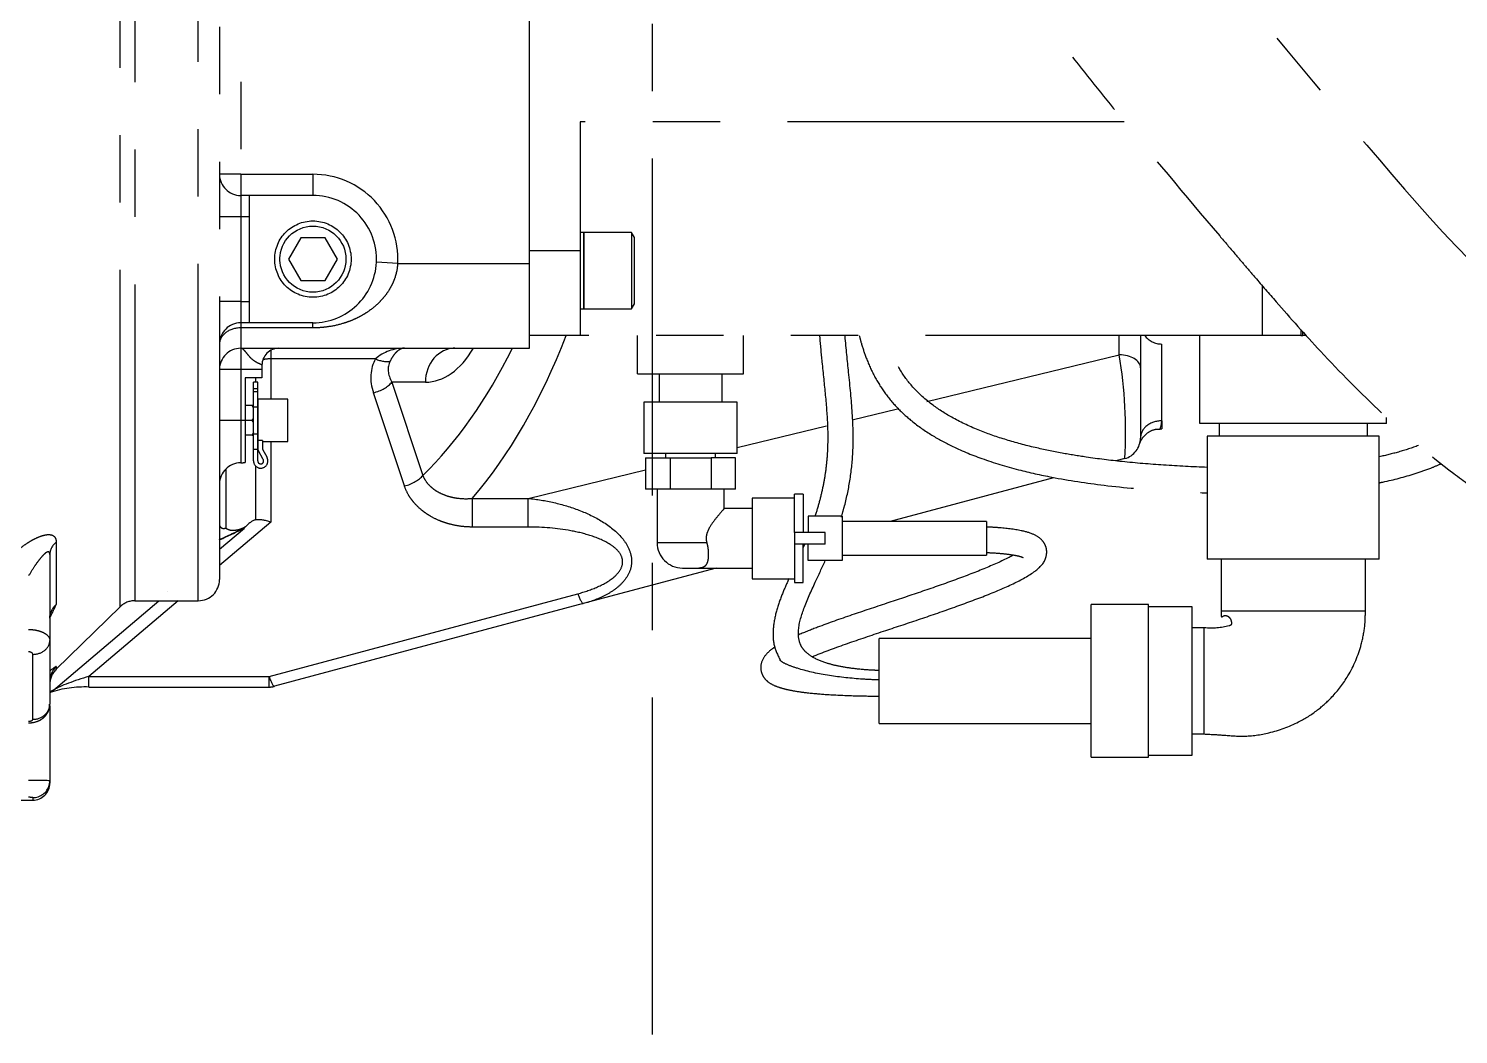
# Model space of a CAD drawing. Extents: x -2384 to 29887, y -2542 to 22350.
# Drawn here: x 816.3 to 1153.2, y 2486.9 to 2723.9 of the extents above; entities that cross this region are included whole.
import ezdxf

# ---------------------------------------------------------------- set-up
doc = ezdxf.new("R2010")
doc.units = 0
doc.header["$LTSCALE"] = 63.5
doc.header["$MEASUREMENT"] = 0
doc.linetypes.add('CENTER', pattern=[2, 1.25, -0.25, 0.25, -0.25])
doc.linetypes.add('PHANTOM', pattern=[2.5, 1.25, -0.25, 0.25, -0.25, 0.25, -0.25])
for name, color, linetype in [('2', 2, 'CENTER'), ('4', 6, 'PHANTOM'), ('Umbilical', 1, 'PHANTOM')]:
    doc.layers.add(name, color=color, linetype=linetype)

msp = doc.modelspace()

# ---------------------------------------------------------------- linework, layer by layer
at = {"layer": '2'}
msp.add_line((963.31, 2486.86), (963.31, 3405.82), dxfattribs=at)
msp.add_spline([(963.31, 3290.02), (964.39, 3200.28), (969.36, 3062.17), (998.08, 2915.35), (1082.35, 2757.15), (1131.67, 2696.37), (1183.41, 2646.22), (1227.74, 2628.93), (1257.81, 2628.78)], degree=3, dxfattribs=at)
at = {"layer": '4'}
for p, q in [((837.86, 2587.62), (837.86, 2823.18)), ((841.36, 2822.36), (841.36, 2589.05)), ((856.31, 2589.05), (856.31, 2822.36)), ((861.31, 2819.51), (861.31, 2594.05)), ((866.31, 2806.55), (866.31, 2689.55)), ((934.31, 2668.55), (934.31, 2806.55)), ((946.31, 2701.93), (946.31, 2671.55)), ((1074.5, 2701.93), (946.31, 2701.93)), ((866.31, 2689.55), (861.31, 2689.55)), ((866.31, 2689.55), (883.31, 2689.55)), ((866.31, 2689.55), (866.31, 2684.55)), ((883.31, 2689.55), (883.31, 2684.55)), ((868.31, 2684.55), (866.31, 2684.55)), ((866.31, 2684.55), (866.31, 2679.55)), ((868.31, 2684.55), (868.31, 2679.55)), ((883.31, 2684.55), (868.31, 2684.55)), ((866.31, 2679.55), (861.31, 2679.55)), ((868.31, 2679.55), (866.31, 2679.55)), ((866.31, 2679.55), (866.31, 2659.55)), ((868.31, 2679.55), (868.31, 2659.55)), ((947.11, 2675.84), (946.31, 2675.84)), ((947.11, 2657.84), (947.11, 2675.84)), ((947.11, 2675.84), (947.11, 2657.84)), ((958.41, 2675.84), (947.11, 2675.84)), ((958.41, 2675.84), (958.41, 2657.84)), ((959.11, 2674.62), (958.41, 2675.84)), ((880.43, 2674.55), (877.54, 2669.55)), ((886.2, 2674.55), (880.43, 2674.55)), ((889.09, 2669.55), (886.2, 2674.55)), ((959.11, 2659.05), (959.11, 2674.62)), ((877.54, 2669.55), (880.43, 2664.55)), ((886.2, 2664.55), (889.09, 2669.55)), ((903.29, 2668.55), (898.3, 2668.8)), ((903.29, 2668.55), (934.31, 2668.55)), ((934.31, 2671.55), (946.31, 2671.55)), ((934.31, 2648.55), (934.31, 2668.55)), ((946.31, 2671.55), (946.31, 2651.55)), ((880.43, 2664.55), (886.2, 2664.55)), ((1107.06, 2651.55), (1107.06, 2663.2)), ((866.31, 2659.55), (861.31, 2659.55)), ((866.31, 2659.55), (868.31, 2659.55)), ((866.31, 2659.55), (866.31, 2654.55)), ((868.31, 2659.55), (868.31, 2654.55)), ((958.41, 2657.84), (959.11, 2659.05)), ((946.31, 2657.84), (947.11, 2657.84)), ((947.11, 2657.84), (958.41, 2657.84)), ((868.31, 2654.55), (866.31, 2654.55)), ((866.31, 2654.55), (866.31, 2653.35)), ((883.31, 2653.35), (866.31, 2653.35)), ((866.31, 2653.35), (866.31, 2648.55)), ((883.31, 2654.55), (868.31, 2654.55)), ((883.31, 2653.35), (883.31, 2654.55)), ((946.31, 2651.55), (934.31, 2651.55)), ((1107.06, 2651.55), (946.31, 2651.55)), ((959.81, 2642.55), (959.81, 2651.55)), ((984.81, 2642.55), (984.81, 2651.55)), ((1073.31, 2647.01), (1073.31, 2651.55)), ((1078.31, 2651.55), (1078.31, 2643.92)), ((1092.31, 2630.85), (1092.31, 2651.55)), ((1116.06, 2651.55), (1107.06, 2651.55)), ((1116.06, 2652.94), (1116.06, 2651.55)), ((1116.06, 2651.55), (1116.56, 2651.55)), ((1116.56, 2651.55), (1116.56, 2652.39)), ((1117.33, 2651.55), (1116.56, 2651.55)), ((866.31, 2648.55), (934.31, 2648.55)), ((866.31, 2648.55), (866.31, 2643.55)), ((1083.31, 2631.44), (1083.31, 2649.55)), ((873.39, 2648.05), (873.39, 2646.05)), ((873.39, 2646.05), (873.39, 2636.55)), ((898.07, 2646.05), (873.39, 2646.05)), ((1027.97, 2635.99), (1073.31, 2647.01)), ((866.31, 2643.55), (861.31, 2643.55)), ((871.31, 2643.55), (866.31, 2643.55)), ((866.31, 2643.55), (866.31, 2631.55)), ((871.31, 2641.55), (867.31, 2641.55)), ((867.31, 2641.55), (867.31, 2631.55)), ((869.85, 2640.55), (869.85, 2641.55)), ((871.31, 2644.55), (871.31, 2643.55)), ((871.31, 2643.55), (871.31, 2641.55)), ((959.81, 2642.55), (984.81, 2642.55)), ((964.91, 2642.55), (964.91, 2635.85)), ((979.71, 2635.85), (979.71, 2642.55)), ((1078.31, 2643.92), (1078.31, 2627.38)), ((870.31, 2640.55), (869.31, 2640.55)), ((869.31, 2639.05), (869.31, 2640.55)), ((869.31, 2639.05), (870.31, 2639.05)), ((869.31, 2638.34), (869.31, 2639.05)), ((869.31, 2638.34), (870.31, 2638.34)), ((869.31, 2634.73), (869.31, 2638.34)), ((870.31, 2639.05), (870.31, 2640.55)), ((870.31, 2638.34), (870.31, 2639.05)), ((870.31, 2634.73), (870.31, 2638.34)), ((904.88, 2616.09), (897.56, 2638.05)), ((901.89, 2640.55), (909.21, 2618.59)), ((909.81, 2640.55), (901.89, 2640.55)), ((868.99, 2635.05), (867.31, 2635.05)), ((869.33, 2635.05), (868.99, 2635.05)), ((869.31, 2634.73), (870.31, 2634.73)), ((869.31, 2628.37), (869.31, 2634.73)), ((870.31, 2628.37), (870.31, 2634.73)), ((877.41, 2636.55), (870.41, 2636.55)), ((870.41, 2626.78), (870.41, 2636.55)), ((877.41, 2626.55), (877.41, 2636.55)), ((983.31, 2635.85), (961.31, 2635.85)), ((961.31, 2635.85), (961.31, 2623.75)), ((983.31, 2623.75), (983.31, 2635.85)), ((866.31, 2631.55), (861.31, 2631.55)), ((867.31, 2631.55), (866.31, 2631.55)), ((866.31, 2631.55), (866.31, 2621.55)), ((867.31, 2631.55), (867.31, 2621.65)), ((868.99, 2631.55), (867.31, 2631.55)), ((1010.36, 2631.71), (1021.06, 2634.31)), ((1083.31, 2631.44), (1083.31, 2629.55)), ((1136.31, 2630.85), (1136.31, 2632.26)), ((868.99, 2628.05), (867.31, 2628.05)), ((868.99, 2628.05), (869.33, 2628.05)), ((869.31, 2628.37), (870.31, 2628.37)), ((869.31, 2624.76), (869.31, 2628.37)), ((870.31, 2624.76), (870.31, 2628.37)), ((983.31, 2625.13), (1004.34, 2630.24)), ((1082.93, 2629.55), (1083.31, 2629.55)), ((1136.31, 2630.85), (1092.31, 2630.85)), ((1096.85, 2630.85), (1096.85, 2627.85)), ((1131.78, 2627.85), (1131.78, 2630.85)), ((869.31, 2624.76), (870.31, 2624.76)), ((869.31, 2621.98), (869.31, 2624.76)), ((870.31, 2621.98), (870.31, 2624.76)), ((871.41, 2626.78), (870.41, 2626.78)), ((870.41, 2624.55), (870.41, 2626.78)), ((871.62, 2622.31), (870.41, 2624.55)), ((871.41, 2626.78), (871.41, 2624.8)), ((871.41, 2626.55), (877.41, 2626.55)), ((871.41, 2624.8), (872.5, 2622.79)), ((873.39, 2626.55), (873.39, 2607.56)), ((1094.06, 2627.85), (1094.06, 2598.85)), ((1134.56, 2627.85), (1094.06, 2627.85)), ((1134.56, 2598.85), (1134.56, 2627.85)), ((983.31, 2623.75), (961.31, 2623.75)), ((961.71, 2622.75), (967.51, 2622.75)), ((961.71, 2622.75), (961.71, 2615.35)), ((966.41, 2623.75), (966.41, 2622.75)), ((967.51, 2622.75), (977.12, 2622.75)), ((967.51, 2622.75), (967.51, 2615.35)), ((982.91, 2622.75), (977.12, 2622.75)), ((977.12, 2622.75), (977.12, 2615.35)), ((978.21, 2622.75), (978.21, 2623.75)), ((982.91, 2615.35), (982.91, 2622.75)), ((1074.61, 2622.55), (1072.53, 2622)), ((862.78, 2620.08), (862.78, 2606.21)), ((869.85, 2608.11), (869.85, 2620.75)), ((934.07, 2613.16), (961.71, 2619.88)), ((1057.82, 2618.05), (1019.35, 2607.75)), ((967.51, 2615.35), (961.71, 2615.35)), ((964.41, 2615.35), (964.41, 2602.75)), ((977.12, 2615.35), (967.51, 2615.35)), ((982.91, 2615.35), (977.12, 2615.35)), ((980.21, 2610.75), (980.21, 2615.35)), ((920.85, 2613.16), (934.07, 2613.16)), ((920.85, 2613.16), (920.85, 2606.42)), ((934.07, 2606.42), (934.07, 2613.16)), ((986.81, 2613.25), (986.81, 2594.25)), ((996.81, 2613.25), (986.81, 2613.25)), ((998.81, 2614.15), (996.81, 2614.15)), ((996.81, 2605.15), (996.81, 2614.15)), ((998.81, 2614.15), (998.81, 2605.15)), ((986.81, 2610.75), (980.21, 2610.75)), ((1008.01, 2608.95), (1000.01, 2608.95)), ((1000.01, 2608.95), (1000.01, 2605.15)), ((1008.01, 2608.95), (1008.01, 2598.55)), ((1042.01, 2607.75), (1008.01, 2607.75)), ((1042.01, 2607.75), (1042.01, 2599.75)), ((873.39, 2607.56), (861.31, 2597.32)), ((861.31, 2601.21), (867.15, 2606.15)), ((867.3, 2606.39), (867.4, 2606.44)), ((934.07, 2606.42), (920.85, 2606.42)), ((996.81, 2605.15), (996.81, 2602.35)), ((1004.01, 2605.15), (996.81, 2605.15)), ((1004.01, 2602.35), (1004.01, 2605.15)), ((822.82, 2602.86), (822.82, 2588.18)), ((964.41, 2602.75), (976.11, 2602.75)), ((1004.01, 2602.35), (996.81, 2602.35)), ((996.81, 2602.35), (996.81, 2593.35)), ((998.81, 2593.35), (998.81, 2602.35)), ((1000.01, 2598.55), (1000.01, 2602.35)), ((821.31, 2599.94), (821.31, 2579.71)), ((1008.01, 2598.55), (1000.01, 2598.55)), ((1008.01, 2599.75), (1042.01, 2599.75)), ((1134.56, 2598.85), (1094.06, 2598.85)), ((1097.31, 2598.85), (1097.31, 2586.65)), ((1131.31, 2586.65), (1131.31, 2598.85)), ((978.3, 2596.75), (947.03, 2588.37)), ((970.41, 2596.75), (974.21, 2596.75)), ((974.21, 2596.75), (986.81, 2596.75)), ((986.81, 2594.25), (996.81, 2594.25)), ((996.81, 2593.35), (998.81, 2593.35)), ((822.17, 2568.01), (846.97, 2589.05)), ((822.82, 2572.89), (837.86, 2587.62)), ((851.56, 2589.05), (830.52, 2571.21)), ((841.36, 2589.05), (856.31, 2589.05)), ((872.98, 2571.21), (945.74, 2590.7)), ((947.03, 2588.37), (874.28, 2568.88)), ((1066.72, 2552.15), (1066.72, 2588.15)), ((1080.22, 2588.15), (1066.72, 2588.15)), ((1080.22, 2552.15), (1080.22, 2588.15)), ((1090.51, 2587.65), (1080.22, 2587.65)), ((1090.51, 2552.65), (1090.51, 2587.65)), ((1097.31, 2586.65), (1131.31, 2586.65)), ((1093.31, 2582.65), (1090.51, 2582.65)), ((1093.31, 2557.65), (1093.31, 2582.65)), ((821.31, 2579.71), (821.31, 2564.71)), ((1066.72, 2580.15), (1016.72, 2580.15)), ((1016.72, 2560.15), (1016.72, 2580.15)), ((817.31, 2561.1), (817.31, 2576.42)), ((822.82, 2573.55), (822.82, 2572.89)), ((830.52, 2568.71), (830.52, 2571.21)), ((830.52, 2571.21), (872.98, 2571.21)), ((872.98, 2568.71), (872.98, 2571.21)), ((830.52, 2568.71), (872.98, 2568.71)), ((821.31, 2564.28), (821.31, 2546.64)), ((1016.72, 2560.15), (1066.72, 2560.15)), ((1090.51, 2557.65), (1093.31, 2557.65)), ((1066.72, 2552.15), (1080.22, 2552.15)), ((1080.22, 2552.65), (1090.51, 2552.65)), ((821.31, 2546.64), (821.31, 2546.05)), ((788.81, 2542.05), (817.31, 2542.05)), ((817.31, 2542.65), (817.31, 2542.05))]:
    msp.add_line(p, q, dxfattribs=at)
for radius in [9, 7.79]:
    msp.add_circle((883.31, 2669.55), radius, dxfattribs=at)
for centre, radius, start, end in [((866.31, 2689.55), 5, 180, 270), ((883.31, 2669.55), 20, 357.134, 90), ((883.31, 2669.55), 15, 357.134, 90), ((883.31, 2669.55), 15, 270, 357.134), ((866.31, 2649.55), 5, 90, 180), ((1083.31, 2654.55), 5, 216.8699, 270), ((866.31, 2643.55), 5, 90, 180), ((875.31, 2644.55), 4, 90, 180), ((904.81, 2638.21), 10.34, 89.4946, 130.7022), ((966.26, 2629.08), 108.54, 356.5527, 9.5061), ((1078.67, 2631.46), 4.65, 335.7273, 359.7631), ((1073.31, 2627.38), 5, 285, 0), ((866.31, 2616.55), 5, 90, 180), ((866.31, 2626.55), 5, 270, 281.537), ((871.01, 2621.98), 1.69, 180, 28.289), ((871.01, 2621.98), 0.693, 180, 28.289), ((832.25, 2671.59), 74.02, 293.0399, 298.2567), ((777.41, 2790.54), 205.07, 294.152, 295.9508), ((970.41, 2602.75), 6, 180, 270), ((859.99, 2572.19), 22.01, 120.0095, 120.0146), ((856.31, 2594.05), 5, 270, 0), ((796.98, 2598.67), 27.88, 330.7833, 337.8959), ((841.36, 2584.05), 5, 90, 134.3969), ((826.31, 2569.32), 5, 134.3969, 180), ((854.78, 2526.95), 56.54, 124.4485, 126.181), ((854.78, 2526.95), 56.54, 124.4392, 124.4485), ((652.5, 2948.02), 416.17, 293.9352, 294.0606), ((829.58, 2542.09), 26.64, 87.9831, 107.956), ((872.98, 2573.71), 5, 270, 285), ((817.52, 2467.16), 79.56, 87.2687, 90.8703), ((817.31, 2546.05), 4, 270, 0)]:
    msp.add_arc(centre, radius, start, end, dxfattribs=at)
for centre, major_axis, ratio, start_param, end_param in [((866.31, 2649.55), (5, 0), 0.76, 1.570796, 3.141593), ((879.21, 2737.55), (0, -146.5), 0.537941, 0.556608, 0.94341), ((870.55, 2737.55), (0, -136.5), 0.57735, 0.512645, 0.860558), ((909.81, 2668.55), (0, 28), 0.57735, 3.141593, 3.916786), ((916.74, 2640.55), (0, -8), 0.866025, 3.141593, 4.712389), ((873.39, 2643.55), (-5, 0), 0.5, 4.712389, 5.090493), ((912.57, 2638.05), (14.6, -7.81), 0.711531, 3.1236, 3.786473), ((898.07, 2648.55), (4.35, -2.47), 0.448632, 4.961971, 5.826492), ((912.57, 2640.55), (11.2, -4.66), 0.580134, 3.10106, 3.763934), ((1073.31, 2643.92), (-5, 0), 0.618022, 3.141593, 4.712389), ((897.56, 2640.55), (4.74, 1.58), 0.480384, 4.553609, 5.676573), ((1083.31, 2627.38), (5, 0), 0.810891, 1.570796, 3.141593), ((904.88, 2618.59), (4.74, 1.58), 0.480384, 4.553609, 5.676573), ((866.31, 2599.06), (4.16, 8.97), 0.309952, 0.195628, 0.761446), ((873.39, 2605.06), (-4.9, 2.27), 0.427855, 4.908017, 5.693415), ((826.31, 2599.94), (5, 0), 0.817993, 2.345669, 3.141593), ((826.31, 2584.94), (5, 0), 0.907159, 2.345669, 3.141593), ((945.74, 2593.2), (1.29, -4.83), 0.147788, 5.216424, 6.283185), ((817.31, 2579.71), (-4, 0), 0.8242, 1.570796, 3.141593), ((826.31, 2569.99), (5, 0), 0.996017, 2.345669, 3.141593), ((831.59, 2569.62), (-10.84, -3), 0.161957, 4.766647, 5.720198), ((872.98, 2573.71), (1.29, -4.83), 0.147788, 5.216424, 6.283185), ((819.32, 2571.98), (-2.06, 4.56), 0.678299, 3.13622, 3.43131), ((817.31, 2564.71), (-4, 0), 0.902529, 1.570796, 3.141593), ((817.31, 2546.64), (-4, 0), 0.996928, 1.570796, 2.86902), ((817.31, 2546.64), (-4, 0), 0.996928, 2.86902, 3.141593)]:
    msp.add_ellipse(centre, major_axis=major_axis, ratio=ratio, start_param=start_param, end_param=end_param, dxfattribs=at)
for points, knots in [([(903.29, 2668.55), (903.21, 2667.34), (902.97, 2666.19), (902.49, 2664.79), (902.38, 2664.51), (902.16, 2663.97), (902.03, 2663.71), (901.65, 2662.93), (901.36, 2662.43), (900.73, 2661.47), (900.39, 2661), (899.67, 2660.13), (899.3, 2659.72), (898.11, 2658.54), (897.26, 2657.84), (895.88, 2656.89), (895.4, 2656.59), (894.44, 2656.04), (893.94, 2655.79), (892.93, 2655.31), (892.42, 2655.09), (891.36, 2654.69), (890.82, 2654.51), (889.16, 2654.02), (888.04, 2653.77), (886.3, 2653.52), (885.71, 2653.46), (884.52, 2653.37), (883.92, 2653.35), (883.31, 2653.35)], [0, 0, 0, 0, 0.125, 0.125, 0.15625, 0.15625, 0.1875, 0.1875, 0.25, 0.25, 0.3125, 0.3125, 0.375, 0.375, 0.5, 0.5, 0.5625, 0.5625, 0.625, 0.625, 0.6875, 0.6875, 0.75, 0.75, 0.875, 0.875, 0.9375, 0.9375, 1, 1, 1, 1]), ([(1012.05, 2651.52), (1012.19, 2650.98), (1012.65, 2649.26), (1013.68, 2646.11), (1015.4, 2642.18), (1017.82, 2638.21), (1020.73, 2634.68), (1024.39, 2631.3), (1028.65, 2628.27), (1034.24, 2625.2), (1041.12, 2622.34), (1049.16, 2619.93), (1058.8, 2617.8), (1070.4, 2616.05), (1082.7, 2614.99), (1090.82, 2614.59), (1094.07, 2614.47)], [0.2153539, 0.2153539, 0.2153539, 0.2153539, 0.2231703, 0.240532, 0.263205, 0.2863593, 0.3095538, 0.3300643, 0.3565621, 0.3804014, 0.4141064, 0.4514988, 0.4839211, 0.5337201, 0.5916434, 0.6304612, 0.6304612, 0.6304612, 0.6304612]), ([(1094.07, 2620.48), (1090.63, 2620.6), (1083.93, 2620.94), (1074.39, 2621.73), (1066.39, 2622.72), (1059.55, 2623.84), (1053.24, 2625.14), (1046.73, 2626.87), (1040.2, 2629.14), (1034.34, 2631.86), (1028.94, 2635.28), (1024.69, 2639.1), (1021.61, 2643.3), (1019.6, 2647.38), (1018.65, 2650.19), (1018.26, 2651.54)], [0.3594656, 0.3594656, 0.3594656, 0.3594656, 0.4031156, 0.4445311, 0.4807049, 0.5053935, 0.5334176, 0.5642794, 0.5942206, 0.6271016, 0.6554549, 0.6900612, 0.7193921, 0.7458967, 0.7684219, 0.7684219, 0.7684219, 0.7684219]), ([(871.31, 2644.55), (871.31, 2644.59), (871.24, 2644.64), (871.02, 2644.74), (870.93, 2644.78), (870.72, 2644.87), (870.61, 2644.93), (870.22, 2645.11), (869.91, 2645.28), (869.3, 2645.69), (868.99, 2645.94), (868.43, 2646.5), (868.18, 2646.79), (867.73, 2647.35), (867.52, 2647.62), (867.24, 2647.95), (867.15, 2648.05), (866.97, 2648.23), (866.89, 2648.3), (866.72, 2648.42), (866.64, 2648.47), (866.52, 2648.52), (866.48, 2648.53), (866.4, 2648.54), (866.35, 2648.55), (866.31, 2648.55)], [0, 0, 0, 0, 0.125, 0.125, 0.1875, 0.1875, 0.25, 0.25, 0.375, 0.375, 0.5, 0.5, 0.625, 0.625, 0.75, 0.75, 0.8125, 0.8125, 0.875, 0.875, 0.9375, 0.9375, 0.96875, 0.96875, 1, 1, 1, 1]), ([(904.9, 2648.55), (904.83, 2648.55), (904.76, 2648.54), (904.61, 2648.53), (904.54, 2648.52), (904.32, 2648.47), (904.17, 2648.43), (903.88, 2648.3), (903.74, 2648.22), (903.45, 2648.04), (903.3, 2647.93), (903.02, 2647.68), (902.87, 2647.54), (902.59, 2647.22), (902.45, 2647.04), (902.02, 2646.46), (901.75, 2646.01), (901.48, 2645.47)], [0, 0, 0, 0, 0.0625, 0.0625, 0.125, 0.125, 0.25, 0.25, 0.375, 0.375, 0.5, 0.5, 0.625, 0.625, 0.75, 0.75, 1, 1, 1, 1]), ([(1002.7, 2651.43), (1002.86, 2649.32), (1003.33, 2644.4), (1004.1, 2637.32), (1004.67, 2630.13), (1004.63, 2624.28), (1004.14, 2619.53), (1003.5, 2615.88), (1002.68, 2612.44), (1001.99, 2610.1), (1001.61, 2608.96)], [0.3296235, 0.3296235, 0.3296235, 0.3296235, 0.3753274, 0.4404706, 0.5061598, 0.5740303, 0.6144215, 0.6487695, 0.6835894, 0.7164121, 0.7164121, 0.7164121, 0.7164121]), ([(1007.83, 2608.74), (1008.06, 2609.51), (1008.88, 2612.39), (1009.97, 2617.45), (1010.73, 2624.77), (1010.56, 2633.04), (1009.62, 2642.05), (1008.96, 2648.42), (1008.72, 2651.42)], [0.3700949, 0.3700949, 0.3700949, 0.3700949, 0.3891095, 0.4410684, 0.4964481, 0.5729714, 0.6461744, 0.7049253, 0.7049253, 0.7049253, 0.7049253]), ([(1078.13, 2626.05), (1078.13, 2626.03), (1078.13, 2626.03), (1078.15, 2626.1), (1078.2, 2626.24), (1078.28, 2626.46), (1078.55, 2627.05), (1079.22, 2628.05), (1080.49, 2629.03), (1081.9, 2629.55), (1082.66, 2629.5), (1082.93, 2629.47)], [0, 0, 0, 0, 0.095346, 0.163305, 0.187993, 0.211687, 0.273956, 0.439811, 0.681747, 0.903216, 1, 1, 1, 1]), ([(1143.83, 2625.64), (1142.28, 2625.06), (1139.22, 2624.07), (1136.11, 2623.3), (1134.59, 2622.97)], [0.14435707, 0.14435707, 0.14435707, 0.14435707, 0.16562184, 0.18553947, 0.18553947, 0.18553947, 0.18553947]), ([(1134.57, 2616.84), (1134.86, 2616.9), (1137.71, 2617.5), (1141.79, 2618.55), (1146.32, 2620.14), (1148.34, 2620.98), (1149.14, 2621.33)], [0.79264487, 0.79264487, 0.79264487, 0.79264487, 0.79622378, 0.82733428, 0.84263814, 0.85295596, 0.85295596, 0.85295596, 0.85295596]), ([(909.21, 2618.59), (909.4, 2618.1), (909.65, 2617.63), (910.27, 2616.74), (910.63, 2616.34), (911.23, 2615.79), (911.44, 2615.61), (911.88, 2615.27), (912.11, 2615.11), (912.82, 2614.66), (913.32, 2614.4), (914.37, 2613.95), (914.91, 2613.76), (915.76, 2613.53), (916.05, 2613.46), (916.64, 2613.34), (916.93, 2613.29), (918.41, 2613.08), (919.61, 2613.05), (920.85, 2613.16)], [0, 0, 0, 0, 0.125, 0.125, 0.25, 0.25, 0.3125, 0.3125, 0.375, 0.375, 0.5, 0.5, 0.625, 0.625, 0.6875, 0.6875, 0.75, 0.75, 1, 1, 1, 1]), ([(920.85, 2606.42), (919.97, 2606.42), (919.1, 2606.47), (917.39, 2606.69), (916.54, 2606.85), (915.28, 2607.17), (914.87, 2607.29), (914.05, 2607.56), (913.65, 2607.71), (912.47, 2608.19), (911.72, 2608.56), (910.63, 2609.19), (910.28, 2609.42), (909.6, 2609.89), (909.27, 2610.14), (908.32, 2610.91), (907.74, 2611.47), (906.95, 2612.38), (906.7, 2612.69), (906.24, 2613.33), (906.03, 2613.66), (905.44, 2614.66), (905.12, 2615.36), (904.88, 2616.09)], [0, 0, 0, 0, 0.125, 0.125, 0.25, 0.25, 0.3125, 0.3125, 0.375, 0.375, 0.5, 0.5, 0.5625, 0.5625, 0.625, 0.625, 0.75, 0.75, 0.8125, 0.8125, 0.875, 0.875, 1, 1, 1, 1]), ([(934.07, 2613.16), (936.1, 2612.96), (938.11, 2612.63), (942.1, 2611.72), (944.09, 2611.12), (947.92, 2609.65), (949.76, 2608.78), (953.23, 2606.64), (954.87, 2605.35), (956.78, 2603.07), (957.31, 2602.27), (958.09, 2600.55), (958.34, 2599.64), (958.44, 2597.84), (958.3, 2596.95), (957.7, 2595.29), (957.24, 2594.52), (956.13, 2593.13), (955.46, 2592.5), (954.01, 2591.38), (953.23, 2590.88), (950.74, 2589.55), (948.92, 2588.88), (947.03, 2588.37)], [0, 0, 0, 0, 0.125, 0.125, 0.25, 0.25, 0.375, 0.375, 0.5, 0.5, 0.5625, 0.5625, 0.625, 0.625, 0.6875, 0.6875, 0.75, 0.75, 0.8125, 0.8125, 0.875, 0.875, 1, 1, 1, 1]), ([(980.21, 2610.75), (980.21, 2610.75), (980.21, 2610.75), (980.21, 2610.75), (979.98, 2610.49), (979.22, 2609.6), (978.7, 2609), (977.6, 2607.58), (977, 2606.79), (976.31, 2605.39), (976.11, 2604.88), (975.94, 2603.82), (975.97, 2603.27), (976.11, 2602.75)], [0.499913, 0.499913, 0.499913, 0.499913, 0.5, 0.5, 0.625, 0.625, 0.75, 0.75, 0.875, 0.875, 0.9375, 0.9375, 1, 1, 1, 1]), ([(812.82, 2600.22), (813.36, 2600.69), (813.91, 2601.13), (815, 2601.95), (815.54, 2602.33), (816.35, 2602.85), (816.62, 2603.01), (817.15, 2603.33), (817.42, 2603.47), (818.21, 2603.88), (818.72, 2604.11), (819.46, 2604.37), (819.7, 2604.44), (820.17, 2604.55), (820.39, 2604.6), (820.82, 2604.64), (821.03, 2604.65), (821.41, 2604.63), (821.59, 2604.59), (822.09, 2604.43), (822.36, 2604.24), (822.72, 2603.67), (822.82, 2603.31), (822.82, 2602.86)], [0, 0, 0, 0, 0.125, 0.125, 0.25, 0.25, 0.3125, 0.3125, 0.375, 0.375, 0.5, 0.5, 0.5625, 0.5625, 0.625, 0.625, 0.6875, 0.6875, 0.75, 0.75, 0.875, 0.875, 1, 1, 1, 1]), ([(861.31, 2606.86), (861.31, 2606.78), (861.34, 2606.69), (861.45, 2606.5), (861.53, 2606.4), (861.74, 2606.22), (861.88, 2606.14), (862.16, 2606.09), (862.26, 2606.08), (862.5, 2606.11), (862.63, 2606.15), (862.78, 2606.21)], [0, 0, 0, 0, 0.25, 0.25, 0.5, 0.5, 0.75, 0.75, 0.875, 0.875, 1, 1, 1, 1]), ([(862.78, 2606.21), (862.81, 2606.18), (862.85, 2606.15), (862.92, 2606.1), (862.96, 2606.07), (863.08, 2606), (863.16, 2605.95), (863.4, 2605.84), (863.57, 2605.78), (863.92, 2605.7), (864.11, 2605.67), (864.49, 2605.65), (864.68, 2605.66), (865.27, 2605.71), (865.66, 2605.79), (866.47, 2606.04), (866.88, 2606.19), (867.3, 2606.39)], [0, 0, 0, 0, 0.03125, 0.03125, 0.0625, 0.0625, 0.125, 0.125, 0.25, 0.25, 0.375, 0.375, 0.5, 0.5, 0.75, 0.75, 1, 1, 1, 1]), ([(945.74, 2590.7), (947.35, 2591.13), (948.91, 2591.66), (951.9, 2592.99), (953.35, 2593.8), (955.08, 2595.4), (955.59, 2595.99), (956.24, 2597.35), (956.37, 2598.1), (956.09, 2599.55), (955.69, 2600.23), (954.66, 2601.39), (954.03, 2601.89), (952, 2603.19), (950.46, 2603.82), (947.32, 2604.85), (945.71, 2605.24), (940.8, 2606.14), (937.43, 2606.42), (934.07, 2606.42)], [0, 0, 0, 0, 0.125, 0.125, 0.25, 0.25, 0.3125, 0.3125, 0.375, 0.375, 0.4375, 0.4375, 0.5, 0.5, 0.625, 0.625, 0.75, 0.75, 1, 1, 1, 1]), ([(1000.93, 2575.84), (1001.1, 2575.91), (1003.67, 2576.97), (1009.09, 2578.96), (1017.45, 2581.77), (1025.93, 2584.57), (1034.16, 2587.39), (1041.8, 2590.21), (1048.56, 2593.04), (1053.26, 2595.66), (1055.78, 2597.95), (1056.36, 2600.55), (1055.94, 2602.18), (1054.97, 2603.63), (1053.18, 2604.79), (1049.9, 2605.74), (1045.76, 2606.22), (1042.98, 2606.38), (1042.06, 2606.42)], [0.1487238, 0.1487238, 0.1487238, 0.1487238, 0.1547353, 0.2386183, 0.3198236, 0.3943357, 0.4677389, 0.5416345, 0.6174484, 0.6928677, 0.7460119, 0.770857, 0.7866581, 0.8024045, 0.8322317, 0.8675696, 0.9185397, 0.9430795, 0.9430795, 0.9430795, 0.9430795]), ([(976.11, 2602.75), (976.22, 2602.32), (976.31, 2601.91), (976.43, 2601.08), (976.46, 2600.68), (976.49, 2599.92), (976.48, 2599.56), (976.44, 2599.05), (976.41, 2598.89), (976.36, 2598.59), (976.33, 2598.44), (976.26, 2598.17), (976.21, 2598.05), (976.12, 2597.81), (976.06, 2597.7), (975.88, 2597.39), (975.74, 2597.23), (975.49, 2597.04), (975.4, 2596.98), (975.21, 2596.89), (975.1, 2596.86), (974.88, 2596.8), (974.76, 2596.78), (974.57, 2596.76), (974.5, 2596.75), (974.36, 2596.75), (974.29, 2596.75), (974.21, 2596.75)], [0, 0, 0, 0, 0.125, 0.125, 0.25, 0.25, 0.375, 0.375, 0.4375, 0.4375, 0.5, 0.5, 0.5625, 0.5625, 0.625, 0.625, 0.75, 0.75, 0.8125, 0.8125, 0.875, 0.875, 0.9375, 0.9375, 0.96875, 0.96875, 1, 1, 1, 1]), ([(999.15, 2602.34), (999.05, 2602.1), (998.94, 2601.85), (998.83, 2601.59), (998.82, 2601.56)], [0.77861516, 0.77861516, 0.77861516, 0.77861516, 0.785095861, 0.78571866, 0.78571866, 0.78571866, 0.78571866]), ([(821.31, 2599.94), (821.31, 2600.11), (821.3, 2600.24), (821.21, 2600.45), (821.16, 2600.52), (821.01, 2600.59), (820.92, 2600.59), (820.74, 2600.54), (820.64, 2600.5), (820.32, 2600.31), (820.09, 2600.12), (819.63, 2599.66), (819.39, 2599.4), (818.92, 2598.83), (818.68, 2598.52), (818.2, 2597.87), (817.96, 2597.53), (817.25, 2596.46), (816.78, 2595.7), (816.31, 2594.91)], [0, 0, 0, 0, 0.0625, 0.0625, 0.125, 0.125, 0.1875, 0.1875, 0.25, 0.25, 0.375, 0.375, 0.5, 0.5, 0.625, 0.625, 0.75, 0.75, 1, 1, 1, 1]), ([(1016.71, 2572.61), (1016.03, 2572.64), (1013.94, 2572.73), (1010.56, 2573.03), (1007.12, 2573.59), (1003.98, 2574.4), (1001.35, 2575.47), (999.54, 2576.8), (998.61, 2577.89), (997.79, 2579.51), (997.53, 2582.55), (998.9, 2587.39), (1001.52, 2593.05), (1003.29, 2596.85), (1004.04, 2598.56)], [0.0164761, 0.0164761, 0.0164761, 0.0164761, 0.0263475, 0.047078, 0.0633617, 0.0761963, 0.0946543, 0.1072912, 0.116981, 0.1272449, 0.1522349, 0.1963966, 0.2462158, 0.2873313, 0.2873313, 0.2873313, 0.2873313]), ([(1048.4, 2599.85), (1048.05, 2599.65), (1046.14, 2598.6), (1041.66, 2596.61), (1034.4, 2593.85), (1026.5, 2591.09), (1018.28, 2588.36), (1010.06, 2585.63), (1003.14, 2583.2), (999.22, 2581.64), (997.82, 2581.04)], [0.2194066, 0.2194066, 0.2194066, 0.2194066, 0.2342258, 0.293785, 0.3515624, 0.4085339, 0.4653379, 0.5261481, 0.5907488, 0.6297643, 0.6297643, 0.6297643, 0.6297643]), ([(1042.03, 2600.41), (1043.12, 2600.37), (1045.22, 2600.24), (1047.77, 2599.95), (1049.46, 2599.64), (1050.37, 2599.37), (1050.62, 2599.25), (1050.64, 2599.26), (1050.64, 2599.26)], [0.04585412, 0.04585412, 0.04585412, 0.04585412, 0.06880931, 0.08958862, 0.1049046, 0.11655915, 0.12628569, 0.12695869, 0.12695869, 0.12695869, 0.12695869]), ([(995.49, 2594.27), (994.99, 2593.18), (993.92, 2590.78), (992.53, 2586.97), (991.67, 2582.86), (991.69, 2578.7), (992.78, 2576.36), (993.39, 2575.1)], [0.8506544, 0.8506544, 0.8506544, 0.8506544, 0.8788183, 0.9118972, 0.9435726, 0.9739342, 1, 1, 1, 1]), ([(821.34, 2584.92), (821.33, 2585.02), (821.3, 2585.3), (821.38, 2585.52), (821.39, 2585.57), (821.39, 2585.57)], [0, 0, 0, 0, 0.021989, 0.0738551, 0.1059984, 0.1059984, 0.1059984, 0.1059984]), ([(1097.31, 2586.65), (1097.31, 2586.26), (1097.32, 2585.87), (1097.35, 2585.41), (1097.38, 2585.29), (1097.4, 2585.25), (1097.42, 2585.23), (1097.43, 2585.22), (1097.44, 2585.22), (1097.46, 2585.22), (1097.54, 2585.25), (1097.71, 2585.4), (1097.96, 2585.52), (1098.23, 2585.58), (1098.5, 2585.57), (1098.84, 2585.46), (1099.18, 2585.21), (1099.45, 2584.88), (1099.65, 2584.39), (1099.79, 2583.95), (1099.75, 2583.58), (1099.67, 2583.41), (1099.5, 2583.21), (1097.37, 2582.61), (1095.47, 2582.51), (1093.31, 2582.65)], [0, 0, 0, 0, 0.088738, 0.110196, 0.116257, 0.120262, 0.121705, 0.122917, 0.124031, 0.125168, 0.127767, 0.146166, 0.180903, 0.198382, 0.215616, 0.250342, 0.285886, 0.321521, 0.356657, 0.421343, 0.435877, 0.450999, 0.468887, 0.499133, 1, 1, 1, 1]), ([(1093.31, 2557.65), (1094.84, 2557.56), (1097.71, 2557.44), (1102.93, 2556.9), (1109.08, 2557.84), (1115.04, 2559.96), (1119.93, 2563.07), (1123.93, 2566.67), (1127.77, 2571.74), (1130.23, 2577.56), (1131.24, 2582.93), (1131.3, 2585.4), (1131.31, 2586.65)], [0, 0, 0, 0, 0.076072, 0.169039, 0.27961, 0.415176, 0.51115, 0.594523, 0.708437, 0.855377, 0.938135, 1, 1, 1, 1]), ([(816.31, 2582.28), (816.65, 2582.28), (816.97, 2582.27), (817.45, 2582.22), (817.61, 2582.2), (817.92, 2582.15), (818.08, 2582.12), (818.53, 2582.02), (818.82, 2581.94), (819.36, 2581.76), (819.62, 2581.65), (820.08, 2581.41), (820.29, 2581.28), (820.65, 2581), (820.81, 2580.85), (821.06, 2580.54), (821.15, 2580.38), (821.28, 2580.05), (821.31, 2579.88), (821.31, 2579.71)], [0, 0, 0, 0, 0.125, 0.125, 0.1875, 0.1875, 0.25, 0.25, 0.375, 0.375, 0.5, 0.5, 0.625, 0.625, 0.75, 0.75, 0.875, 0.875, 1, 1, 1, 1]), ([(992.16, 2578.14), (991.95, 2577.99), (991.18, 2577.45), (989.81, 2576.26), (988.76, 2574.37), (988.84, 2572.29), (989.63, 2570.75), (990.89, 2569.6), (992.4, 2568.88), (994.49, 2568.24), (997, 2567.73), (1000.55, 2567.25), (1005.45, 2566.86), (1011.14, 2566.64), (1014.91, 2566.58), (1016.71, 2566.57)], [0.687694, 0.687694, 0.687694, 0.687694, 0.6952133, 0.7153916, 0.7408643, 0.7559282, 0.7687359, 0.7832635, 0.8036559, 0.8185069, 0.8375443, 0.8623921, 0.8954589, 0.9399689, 0.9766209, 0.9766209, 0.9766209, 0.9766209]), ([(817.31, 2576.42), (817.31, 2576.49), (817.29, 2576.57), (817.19, 2576.71), (817.12, 2576.77), (816.84, 2576.93), (816.58, 2577), (816.31, 2577)], [0, 0, 0, 0, 0.25, 0.25, 0.5, 0.5, 1, 1, 1, 1]), ([(1016.71, 2570.37), (1016.58, 2570.38), (1016.45, 2570.38), (1014.99, 2570.44), (1013.66, 2570.51), (1009.69, 2570.8), (1007.06, 2571.08), (1001.99, 2571.91), (999.55, 2572.47), (996.44, 2573.45), (995.51, 2573.79), (994.06, 2574.46), (993.53, 2574.79), (993.34, 2575.1)], [0.0563058, 0.0563058, 0.0563058, 0.0563058, 0.0625, 0.0625, 0.125, 0.125, 0.25, 0.25, 0.375, 0.375, 0.4375, 0.4375, 0.4986802, 0.4986802, 0.4986802, 0.4986802]), ([(816.31, 2560.31), (816.52, 2560.3), (817.24, 2560.29), (818.48, 2560.6), (819.78, 2561.36), (820.74, 2562.44), (821.28, 2563.65), (821.26, 2564.39), (821.25, 2564.71)], [0, 0, 0, 0, 0.073275, 0.308527, 0.494266, 0.683807, 0.885108, 1, 1, 1, 1]), ([(816.31, 2560.66), (816.45, 2560.66), (816.58, 2560.68), (816.82, 2560.72), (816.93, 2560.75), (817.12, 2560.83), (817.19, 2560.88), (817.29, 2560.99), (817.31, 2561.05), (817.31, 2561.1)], [0, 0, 0, 0, 0.25, 0.25, 0.5, 0.5, 0.75, 0.75, 1, 1, 1, 1]), ([(817.31, 2542.65), (817.31, 2542.66), (817.29, 2542.67), (817.19, 2542.69), (817.12, 2542.7), (816.84, 2542.72), (816.58, 2542.73), (816.31, 2542.73)], [0, 0, 0, 0, 0.25, 0.25, 0.5, 0.5, 1, 1, 1, 1])]:
    msp.add_open_spline(points, degree=3, knots=knots, dxfattribs=at)
for points in [[(869.33, 2634.45), (869.23, 2634.65), (869.11, 2634.85), (868.99, 2635.05)], [(868.99, 2631.55), (869.12, 2631.75), (869.24, 2631.96), (869.35, 2632.17)], [(869.33, 2630.95), (869.23, 2631.15), (869.11, 2631.35), (868.99, 2631.55)], [(868.99, 2628.05), (869.12, 2628.25), (869.24, 2628.46), (869.35, 2628.67)], [(867.4, 2606.44), (867.33, 2606.45), (867.28, 2606.43), (867.24, 2606.4)]]:
    msp.add_open_spline(points, degree=3, dxfattribs=at)
at = {"layer": 'Umbilical'}
for points, knots in [([(923.07, 3289.52), (923.24, 3275.39), (923.42, 3261.26), (923.71, 3237.05), (923.83, 3226.96), (924.01, 3211.8), (924.07, 3206.72), (924.18, 3197.02), (924.23, 3192.4), (924.34, 3183.13), (924.39, 3178.48), (924.58, 3164.51), (924.73, 3155.15), (925.35, 3126.96), (925.98, 3108), (927.73, 3077.8), (928.53, 3066.65), (930.56, 3044.28), (931.79, 3033.06), (936.19, 2999.35), (940.11, 2976.84), (947.2, 2946.32), (949.26, 2938.2), (953.63, 2922.44), (955.92, 2914.79), (959.66, 2903.28), (960.98, 2899.39), (963.69, 2891.64), (965.09, 2887.79), (969.43, 2876.28), (972.49, 2868.68), (982.15, 2846.11), (989.23, 2831.37), (1001.96, 2807.37), (1007.29, 2797.93), (1023.98, 2770.08), (1036, 2752.14), (1050.69, 2732.27), (1052.66, 2729.64), (1056.61, 2724.44), (1058.6, 2721.87), (1064.58, 2714.2), (1068.61, 2709.17), (1080.72, 2694.26), (1088.87, 2684.58), (1098.18, 2673.61), (1099.38, 2672.2), (1101.36, 2669.88), (1102.14, 2668.96), (1103.72, 2667.1), (1104.52, 2666.17), (1106.94, 2663.35), (1108.58, 2661.44), (1113.6, 2655.68), (1117.08, 2651.76), (1125.29, 2642.95), (1130.11, 2638.03), (1140.5, 2628.35), (1146.08, 2623.59), (1154.51, 2617.25), (1156.97, 2615.49), (1161.49, 2612.44), (1163.51, 2611.13), (1167.64, 2608.6), (1169.74, 2607.36), (1176.17, 2603.79), (1180.61, 2601.57), (1190.87, 2597.08), (1196.77, 2594.9), (1209.04, 2591.34), (1215.42, 2589.96), (1222.79, 2588.98), (1223.57, 2588.88), (1225.11, 2588.71), (1225.88, 2588.63), (1228.16, 2588.41), (1229.66, 2588.3), (1234.07, 2588.03), (1236.91, 2587.94), (1243.87, 2587.89), (1247.84, 2588), (1254.54, 2588.28), (1257.37, 2588.44), (1260.02, 2588.59)], [0, 0, 0, 0, 42.395215, 42.395215, 72.674543, 72.674543, 87.931101, 87.931101, 101.796294, 101.796294, 115.661487, 115.661487, 143.391874, 143.391874, 198.852646, 198.852646, 231.021867, 231.021867, 263.191088, 263.191088, 327.52953, 327.52953, 350.907418, 350.907418, 373.062952, 373.062952, 384.418987, 384.418987, 395.775023, 395.775023, 418.487094, 418.487094, 463.911235, 463.911235, 494.172442, 494.172442, 554.694856, 554.694856, 563.971759, 563.971759, 573.248662, 573.248662, 591.802468, 591.802468, 628.91008, 628.91008, 634.400784, 634.400784, 637.976402, 637.976402, 641.552019, 641.552019, 648.703255, 648.703255, 663.005726, 663.005726, 680.736464, 680.736464, 698.467201, 698.467201, 705.470298, 705.470298, 710.937609, 710.937609, 716.404921, 716.404921, 727.339543, 727.339543, 740.793756, 740.793756, 754.247968, 754.247968, 755.840186, 755.840186, 757.432403, 757.432403, 760.616838, 760.616838, 766.985708, 766.985708, 776.853394, 776.853394, 784.778717, 784.778717, 784.778717, 784.778717]), ([(1003.56, 3290.52), (1003.75, 3275.11), (1003.94, 3259.7), (1004.26, 3233.66), (1004.39, 3223.03), (1004.56, 3208.16), (1004.61, 3203.92), (1004.7, 3195.45), (1004.75, 3191.22), (1004.9, 3178.57), (1005, 3170.16), (1005.42, 3145.07), (1005.83, 3128.49), (1007.04, 3100.05), (1007.71, 3088.12), (1009.23, 3067.83), (1009.98, 3059.43), (1011.74, 3042.68), (1012.75, 3034.35), (1016.23, 3009.49), (1019.13, 2993.12), (1026.32, 2960.97), (1030.61, 2945.19), (1036.88, 2926.22), (1038.1, 2922.68), (1040.63, 2915.62), (1041.94, 2912.1), (1046.01, 2901.57), (1048.9, 2894.59), (1058.07, 2873.84), (1064.85, 2860.21), (1076.14, 2839.75), (1080.23, 2832.72), (1092.96, 2811.88), (1102.07, 2798.33), (1113.77, 2782.34), (1115.88, 2779.51), (1120.16, 2773.85), (1122.34, 2771.03), (1128.94, 2762.59), (1133.46, 2756.97), (1140.74, 2748.09), (1143.44, 2744.83), (1148.61, 2738.66), (1151.06, 2735.74), (1155.37, 2730.64), (1157.22, 2728.46), (1160.09, 2725.08), (1161.1, 2723.89), (1163.31, 2721.3), (1164.49, 2719.9), (1166.83, 2717.16), (1167.99, 2715.81), (1171.45, 2711.81), (1173.71, 2709.23), (1179.67, 2702.61), (1183.32, 2698.74), (1190.54, 2691.66), (1194.1, 2688.45), (1199.59, 2684.05), (1201.51, 2682.6), (1204.61, 2680.45), (1205.77, 2679.67), (1208.13, 2678.19), (1209.32, 2677.48), (1212.9, 2675.46), (1215.3, 2674.26), (1220.06, 2672.19), (1222.41, 2671.32), (1226.95, 2669.94), (1229.14, 2669.43), (1231.61, 2669.02), (1231.99, 2668.97), (1232.67, 2668.87), (1232.98, 2668.83), (1233.61, 2668.76), (1233.94, 2668.73), (1234.95, 2668.63), (1235.66, 2668.58), (1237.9, 2668.45), (1239.55, 2668.41), (1243.15, 2668.42), (1245.1, 2668.47), (1249.78, 2668.65), (1252.59, 2668.8), (1255.61, 2668.97)], [0, 0, 0, 0, 46.224458, 46.224458, 78.090725, 78.090725, 90.792616, 90.792616, 103.494507, 103.494507, 128.898289, 128.898289, 179.705853, 179.705853, 216.834112, 216.834112, 243.304812, 243.304812, 269.775512, 269.775512, 322.716912, 322.716912, 375.658313, 375.658313, 387.879758, 387.879758, 400.101202, 400.101202, 424.544092, 424.544092, 473.429872, 473.429872, 499.447363, 499.447363, 551.482346, 551.482346, 562.7794, 562.7794, 574.076454, 574.076454, 596.670561, 596.670561, 609.744862, 609.744862, 621.394816, 621.394816, 630.037178, 630.037178, 634.741774, 634.741774, 640.265524, 640.265524, 645.789275, 645.789275, 656.836775, 656.836775, 675.219634, 675.219634, 693.602492, 693.602492, 703.574778, 703.574778, 709.581532, 709.581532, 715.588287, 715.588287, 727.601795, 727.601795, 739.615303, 739.615303, 751.628811, 751.628811, 753.829777, 753.829777, 755.657762, 755.657762, 757.485747, 757.485747, 761.141717, 761.141717, 768.453656, 768.453656, 775.765595, 775.765595, 784.778717, 784.778717, 784.778717, 784.778717])]:
    msp.add_open_spline(points, degree=3, knots=knots, dxfattribs=at)

doc.saveas('drawing.dxf')
